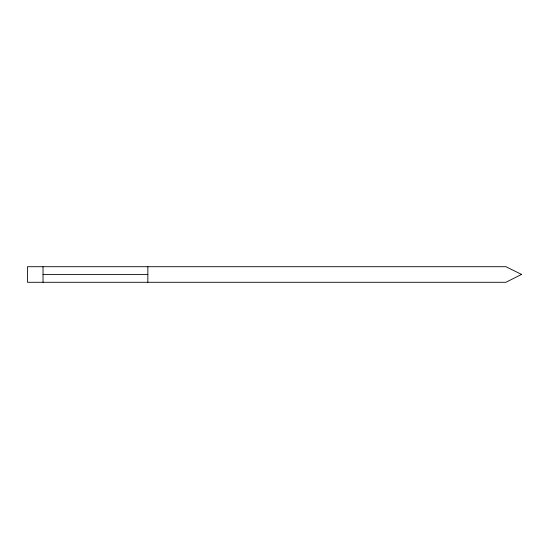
<?xml version="1.0" encoding="UTF-8"?>
<svg xmlns="http://www.w3.org/2000/svg" width="549" height="549" viewBox="0 0 549 549"><rect width="100%" height="100%" fill="white"/><g stroke="black" fill="none" stroke-linecap="round" stroke-linejoin="round"><path stroke-width="0.82" d="M43.028 274.5L147.853 274.5M147.853 266.711L147.853 282.289M43.028 266.711L43.028 282.289M521.55 274.404L505.904 282.289L27.45 282.289L27.45 266.711L505.904 266.711L521.55 274.404"/></g></svg>
